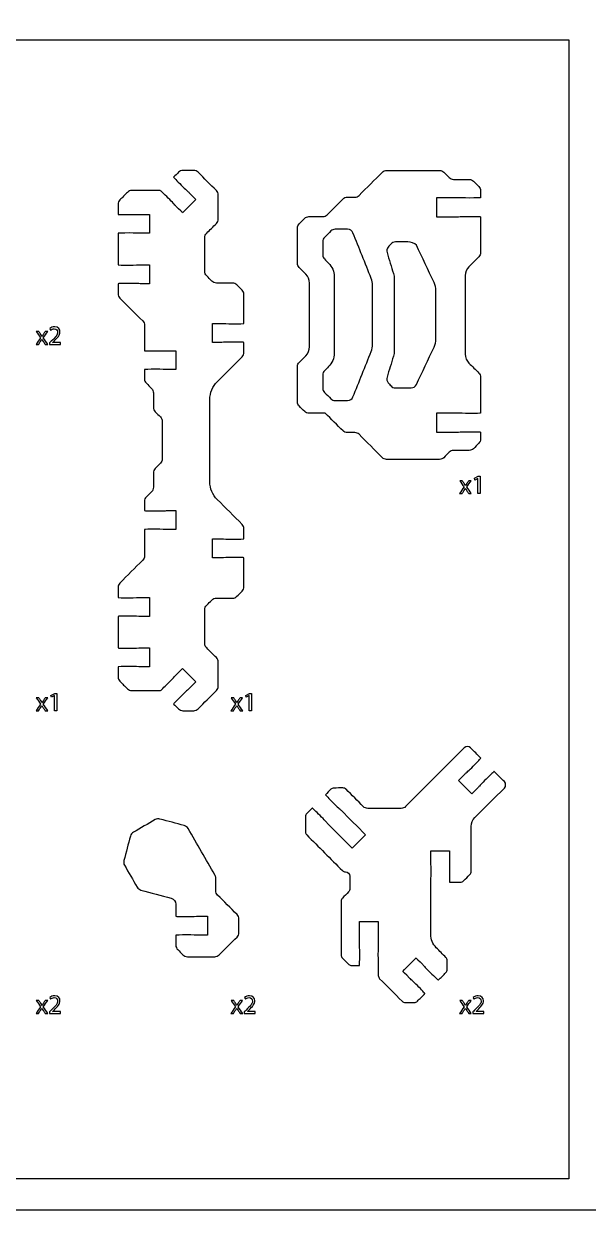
# Model space of a CAD drawing. Extents: x 0 to 370, y 150 to 450.
# Drawn here: x 176.9 to 266.6, y 150 to 338.4 of the extents above; entities that cross this region are included whole.
import ezdxf

# ---------------------------------------------------------------- set-up
doc = ezdxf.new("R2010")
doc.units = 0
doc.header["$MEASUREMENT"] = 0
doc.layers.add('DEFAULT', color=18, linetype='CONTINUOUS')

msp = doc.modelspace()

# ---------------------------------------------------------------- linework, layer by layer
at = {"layer": 'DEFAULT', "color": 116}
for points in [[(370, 150), (0, 150), (0, 450), (370, 450)], [(263.49, 155), (141.26, 155), (141.26, 335.79), (263.49, 335.79)]]:
    msp.add_lwpolyline(points, close=True, dxfattribs=at)
at = {"layer": 'DEFAULT', "color": 18}
for points in [[(249.04, 266.18), (249.03, 266.18), (248.55, 265.92), (248.48, 266.2), (249.08, 266.52), (249.4, 266.52), (249.4, 263.77), (249.04, 263.77)], [(181.79, 231.71), (181.78, 231.71), (181.3, 231.45), (181.23, 231.73), (181.83, 232.05), (182.15, 232.05), (182.15, 229.3), (181.79, 229.3)], [(212.73, 231.71), (212.72, 231.71), (212.24, 231.45), (212.17, 231.73), (212.77, 232.05), (213.09, 232.05), (213.09, 229.3), (212.73, 229.3)]]:
    msp.add_lwpolyline(points, close=True, dxfattribs=at)
at = {"layer": 'DEFAULT', "color": 1}
for points, knots in [([(206.89, 290.78), (206.89, 289.78), (206.89, 288.78), (206.89, 287.78), (207.39, 287.78), (207.89, 287.78), (208.39, 287.78), (208.6, 287.78), (209.17, 287.83), (210.14, 287.83), (211.1, 287.83), (211.89, 287.81), (211.89, 287.78), (211.89, 287.25), (211.89, 286.72), (211.89, 286.19), (211.89, 285.93), (211.78, 285.67), (211.59, 285.49), (210.28, 284.17), (208.96, 282.85), (207.64, 281.53), (206.89, 280.78), (206.47, 279.77), (206.47, 278.7), (206.47, 274.35), (206.47, 270), (206.47, 265.65), (206.47, 264.59), (206.89, 263.57), (207.64, 262.83), (208.96, 261.51), (210.28, 260.19), (211.59, 258.88), (211.78, 258.69), (211.89, 258.43), (211.89, 258.17), (211.89, 257.64), (211.89, 257.11), (211.89, 256.58), (211.89, 256.56), (211.1, 256.53), (210.14, 256.53), (209.17, 256.53), (208.6, 256.58), (208.39, 256.58), (207.89, 256.58), (207.39, 256.58), (206.89, 256.58), (206.89, 255.58), (206.89, 254.58), (206.89, 253.58), (207.39, 253.58), (207.89, 253.58), (208.39, 253.58), (208.6, 253.58), (209.17, 253.63), (210.14, 253.63), (211.1, 253.63), (211.89, 253.61), (211.89, 253.58), (211.89, 252.05), (211.89, 250.52), (211.89, 248.99), (211.89, 248.73), (211.78, 248.47), (211.59, 248.29), (211.32, 248.01), (211.04, 247.73), (210.76, 247.46), (210.58, 247.27), (210.32, 247.17), (210.06, 247.17), (209.21, 247.17), (208.35, 247.17), (207.5, 247.17), (207.24, 247.17), (206.98, 247.06), (206.8, 246.87), (206.52, 246.6), (206.24, 246.32), (205.97, 246.04), (205.78, 245.86), (205.67, 245.6), (205.67, 245.33), (205.67, 243.55), (205.67, 241.76), (205.67, 239.97), (205.67, 239.7), (205.78, 239.45), (205.97, 239.26), (206.48, 238.75), (206.99, 238.24), (207.5, 237.73), (207.69, 237.53), (207.8, 237.28), (207.8, 237.02), (207.8, 235.75), (207.8, 234.48), (207.8, 233.21), (207.8, 232.94), (207.69, 232.69), (207.5, 232.5), (206.54, 231.53), (205.57, 230.57), (204.6, 229.6), (204.42, 229.41), (204.16, 229.3), (203.9, 229.3), (203.33, 229.3), (202.77, 229.3), (202.2, 229.3), (201.94, 229.3), (201.68, 229.41), (201.49, 229.6), (201.24, 229.85), (200.98, 230.11), (200.72, 230.36), (200.72, 230.4), (201.25, 230.96), (201.93, 231.63), (202.61, 232.32), (203.05, 232.69), (203.2, 232.84), (203.55, 233.19), (203.91, 233.54), (204.26, 233.9), (203.55, 234.61), (202.85, 235.31), (202.14, 236.02), (202.14, 236.02), (201.69, 235.58), (201.08, 234.96), (200.93, 234.81), (200.56, 234.37), (199.87, 233.69), (199.2, 233.02), (198.64, 232.49), (198.6, 232.49), (197.1, 232.49), (195.59, 232.49), (194.09, 232.49), (193.82, 232.49), (193.57, 232.59), (193.38, 232.78), (192.98, 233.18), (192.58, 233.58), (192.18, 233.98), (192, 234.17), (191.89, 234.42), (191.89, 234.68), (191.89, 235.21), (191.89, 235.74), (191.89, 236.27), (191.89, 236.3), (192.67, 236.32), (193.64, 236.32), (194.61, 236.32), (195.18, 236.27), (195.39, 236.27), (195.89, 236.27), (196.39, 236.27), (196.89, 236.27), (196.89, 237.27), (196.89, 238.27), (196.89, 239.27), (196.39, 239.27), (195.89, 239.27), (195.39, 239.27), (195.18, 239.27), (194.61, 239.22), (193.64, 239.22), (192.67, 239.22), (191.89, 239.25), (191.89, 239.27), (191.89, 240.94), (191.89, 242.61), (191.89, 244.27), (191.89, 244.3), (192.67, 244.33), (193.64, 244.33), (194.61, 244.33), (195.18, 244.27), (195.39, 244.27), (195.89, 244.27), (196.39, 244.27), (196.89, 244.27), (196.89, 245.27), (196.89, 246.28), (196.89, 247.28), (196.39, 247.28), (195.89, 247.28), (195.39, 247.28), (195.18, 247.28), (194.61, 247.23), (193.64, 247.23), (192.67, 247.23), (191.89, 247.25), (191.89, 247.28), (191.89, 247.81), (191.89, 248.33), (191.89, 248.86), (191.89, 249.13), (192, 249.38), (192.18, 249.57), (193.39, 250.78), (194.59, 251.98), (195.8, 253.19), (195.99, 253.37), (196.09, 253.63), (196.09, 253.89), (196.09, 255.28), (196.09, 256.67), (196.09, 258.06), (196.09, 258.09), (196.88, 258.11), (197.84, 258.11), (198.81, 258.11), (199.5, 258.06), (199.59, 258.06), (200.09, 258.06), (200.59, 258.06), (201.09, 258.06), (201.09, 259.06), (201.09, 260.06), (201.09, 261.06), (200.59, 261.06), (200.09, 261.06), (199.59, 261.06), (199.5, 261.06), (198.81, 261.01), (197.84, 261.01), (196.88, 261.01), (196.09, 261.03), (196.09, 261.06), (196.09, 261.55), (196.09, 262.04), (196.09, 262.53), (196.09, 262.79), (196.2, 263.05), (196.39, 263.24), (196.66, 263.51), (196.94, 263.79), (197.21, 264.06), (197.4, 264.25), (197.51, 264.51), (197.51, 264.77), (197.51, 265.53), (197.51, 266.29), (197.51, 267.04), (197.51, 267.31), (197.61, 267.56), (197.8, 267.75), (198.08, 268.02), (198.35, 268.3), (198.63, 268.58), (198.81, 268.77), (198.92, 269.02), (198.92, 269.28), (198.92, 271.27), (198.92, 273.25), (198.92, 275.23), (198.92, 275.49), (198.81, 275.75), (198.63, 275.93), (198.35, 276.21), (198.08, 276.49), (197.8, 276.77), (197.61, 276.95), (197.51, 277.21), (197.51, 277.47), (197.51, 278.23), (197.51, 278.99), (197.51, 279.74), (197.51, 280.01), (197.4, 280.26), (197.21, 280.45), (196.94, 280.73), (196.66, 281), (196.39, 281.28), (196.2, 281.47), (196.09, 281.72), (196.09, 281.98), (196.09, 282.48), (196.09, 282.97), (196.09, 283.46), (196.09, 283.48), (196.88, 283.51), (197.84, 283.51), (198.81, 283.51), (199.5, 283.46), (199.59, 283.46), (200.09, 283.46), (200.59, 283.46), (201.09, 283.46), (201.09, 284.46), (201.09, 285.45), (201.09, 286.45), (200.59, 286.45), (200.09, 286.45), (199.59, 286.45), (199.5, 286.45), (198.81, 286.41), (197.84, 286.41), (196.88, 286.41), (196.09, 286.43), (196.09, 286.45), (196.09, 287.79), (196.09, 289.13), (196.09, 290.47), (196.09, 290.74), (195.99, 290.99), (195.8, 291.18), (194.59, 292.39), (193.39, 293.59), (192.18, 294.79), (192, 294.98), (191.89, 295.24), (191.89, 295.5), (191.89, 296.03), (191.89, 296.56), (191.89, 297.09), (191.89, 297.12), (192.67, 297.14), (193.64, 297.14), (194.61, 297.14), (195.18, 297.09), (195.39, 297.09), (195.89, 297.09), (196.39, 297.09), (196.89, 297.09), (196.89, 298.09), (196.89, 299.09), (196.89, 300.09), (196.39, 300.09), (195.89, 300.09), (195.39, 300.09), (195.18, 300.09), (194.61, 300.04), (193.64, 300.04), (192.67, 300.04), (191.89, 300.06), (191.89, 300.09), (191.89, 301.76), (191.89, 303.43), (191.89, 305.1), (191.89, 305.12), (192.67, 305.14), (193.64, 305.14), (194.61, 305.14), (195.18, 305.1), (195.39, 305.1), (195.89, 305.1), (196.39, 305.1), (196.89, 305.1), (196.89, 306.1), (196.89, 307.1), (196.89, 308.1), (196.39, 308.1), (195.89, 308.1), (195.39, 308.1), (195.18, 308.1), (194.61, 308.05), (193.64, 308.05), (192.67, 308.05), (191.89, 308.07), (191.89, 308.1), (191.89, 308.63), (191.89, 309.15), (191.89, 309.68), (191.89, 309.95), (192, 310.2), (192.18, 310.39), (192.58, 310.79), (192.98, 311.19), (193.38, 311.59), (193.57, 311.78), (193.82, 311.88), (194.09, 311.88), (195.59, 311.88), (197.1, 311.88), (198.6, 311.88), (198.64, 311.88), (199.2, 311.35), (199.87, 310.68), (200.56, 310), (200.93, 309.56), (201.08, 309.41), (201.69, 308.79), (202.14, 308.35), (202.14, 308.35), (202.85, 309.06), (203.55, 309.76), (204.26, 310.47), (203.91, 310.82), (203.55, 311.18), (203.2, 311.53), (203.05, 311.68), (202.61, 312.05), (201.93, 312.73), (201.25, 313.4), (200.72, 313.97), (200.72, 314.01), (200.98, 314.26), (201.24, 314.52), (201.5, 314.77), (201.68, 314.96), (201.94, 315.06), (202.2, 315.06), (202.77, 315.06), (203.33, 315.06), (203.9, 315.06), (204.16, 315.06), (204.42, 314.96), (204.6, 314.77), (205.57, 313.8), (206.54, 312.84), (207.5, 311.87), (207.69, 311.68), (207.8, 311.42), (207.8, 311.16), (207.8, 309.89), (207.8, 308.62), (207.8, 307.35), (207.8, 307.08), (207.69, 306.83), (207.5, 306.64), (206.99, 306.13), (206.48, 305.62), (205.97, 305.11), (205.78, 304.92), (205.67, 304.66), (205.67, 304.4), (205.67, 302.61), (205.67, 300.82), (205.67, 299.03), (205.67, 298.76), (205.78, 298.51), (205.97, 298.32), (206.24, 298.05), (206.52, 297.77), (206.8, 297.49), (206.98, 297.31), (207.24, 297.2), (207.5, 297.2), (208.35, 297.2), (209.21, 297.2), (210.06, 297.2), (210.32, 297.2), (210.58, 297.09), (210.76, 296.91), (211.04, 296.63), (211.32, 296.35), (211.59, 296.08), (211.78, 295.89), (211.89, 295.64), (211.89, 295.37), (211.89, 293.84), (211.89, 292.31), (211.89, 290.78), (211.89, 290.75), (211.1, 290.73), (210.14, 290.73), (209.17, 290.73), (208.6, 290.78), (208.39, 290.78), (207.89, 290.78), (207.39, 290.78), (206.89, 290.78)], [4.25, 4.25, 4.25, 4.25, 12.76, 12.76, 12.76, 17.01, 17.01, 17.01, 18.01, 18.01, 18.01, 19.01, 19.01, 19.01, 23.51, 23.51, 23.51, 24.51, 24.51, 24.51, 40.356265, 40.356265, 40.356265, 41.356265, 41.356265, 41.356265, 78.346265, 78.346265, 78.346265, 79.346265, 79.346265, 79.346265, 95.178387, 95.178387, 95.178387, 96.178387, 96.178387, 96.178387, 100.668387, 100.668387, 100.668387, 101.668387, 101.668387, 101.668387, 102.668387, 102.668387, 102.668387, 106.918387, 106.918387, 106.918387, 115.438387, 115.438387, 115.438387, 119.688387, 119.688387, 119.688387, 120.688387, 120.688387, 120.688387, 121.688387, 121.688387, 121.688387, 134.688387, 134.688387, 134.688387, 135.688387, 135.688387, 135.688387, 139.011789, 139.011789, 139.011789, 140.011789, 140.011789, 140.011789, 147.261789, 147.261789, 147.261789, 148.261789, 148.261789, 148.261789, 151.585191, 151.585191, 151.585191, 152.585191, 152.585191, 152.585191, 167.795191, 167.795191, 167.795191, 168.795191, 168.795191, 168.795191, 174.954095, 174.954095, 174.954095, 175.954095, 175.954095, 175.954095, 186.754095, 186.754095, 186.754095, 187.754095, 187.754095, 187.754095, 199.386004, 199.386004, 199.386004, 200.386004, 200.386004, 200.386004, 205.186004, 205.186004, 205.186004, 206.186004, 206.186004, 206.186004, 209.261926, 209.261926, 209.261926, 210.261926, 210.261926, 210.261926, 211.261926, 211.261926, 211.261926, 215.504567, 215.504567, 215.504567, 224.004002, 224.004002, 224.004002, 225.004002, 225.004002, 225.004002, 226.004002, 226.004002, 226.004002, 227.004002, 227.004002, 227.004002, 239.804002, 239.804002, 239.804002, 240.804002, 240.804002, 240.804002, 245.605262, 245.605262, 245.605262, 246.605262, 246.605262, 246.605262, 251.105262, 251.105262, 251.105262, 252.105262, 252.105262, 252.105262, 253.105262, 253.105262, 253.105262, 257.355262, 257.355262, 257.355262, 265.865262, 265.865262, 265.865262, 270.115262, 270.115262, 270.115262, 271.115262, 271.115262, 271.115262, 272.115262, 272.115262, 272.115262, 286.285262, 286.285262, 286.285262, 287.285262, 287.285262, 287.285262, 288.285262, 288.285262, 288.285262, 292.535262, 292.535262, 292.535262, 301.055262, 301.055262, 301.055262, 305.305262, 305.305262, 305.305262, 306.305262, 306.305262, 306.305262, 307.305262, 307.305262, 307.305262, 311.795262, 311.795262, 311.795262, 312.795262, 312.795262, 312.795262, 327.290951, 327.290951, 327.290951, 328.290951, 328.290951, 328.290951, 340.110951, 340.110951, 340.110951, 341.110951, 341.110951, 341.110951, 342.110951, 342.110951, 342.110951, 346.360951, 346.360951, 346.360951, 354.860951, 354.860951, 354.860951, 359.110951, 359.110951, 359.110951, 360.110951, 360.110951, 360.110951, 361.110951, 361.110951, 361.110951, 365.270951, 365.270951, 365.270951, 366.270951, 366.270951, 366.270951, 369.58729, 369.58729, 369.58729, 370.58729, 370.58729, 370.58729, 377.01729, 377.01729, 377.01729, 378.01729, 378.01729, 378.01729, 381.340722, 381.340722, 381.340722, 382.340722, 382.340722, 382.340722, 399.190722, 399.190722, 399.190722, 400.190722, 400.190722, 400.190722, 403.514154, 403.514154, 403.514154, 404.514154, 404.514154, 404.514154, 410.944154, 410.944154, 410.944154, 411.944154, 411.944154, 411.944154, 415.260492, 415.260492, 415.260492, 416.260492, 416.260492, 416.260492, 420.430492, 420.430492, 420.430492, 421.430492, 421.430492, 421.430492, 422.430492, 422.430492, 422.430492, 426.680492, 426.680492, 426.680492, 435.180492, 435.180492, 435.180492, 439.430492, 439.430492, 439.430492, 440.430492, 440.430492, 440.430492, 441.430492, 441.430492, 441.430492, 452.820492, 452.820492, 452.820492, 453.820492, 453.820492, 453.820492, 468.309112, 468.309112, 468.309112, 469.309112, 469.309112, 469.309112, 473.799112, 473.799112, 473.799112, 474.799112, 474.799112, 474.799112, 475.799112, 475.799112, 475.799112, 480.049112, 480.049112, 480.049112, 488.569112, 488.569112, 488.569112, 492.819112, 492.819112, 492.819112, 493.819112, 493.819112, 493.819112, 494.819112, 494.819112, 494.819112, 508.999112, 508.999112, 508.999112, 509.999112, 509.999112, 509.999112, 510.999112, 510.999112, 510.999112, 515.249112, 515.249112, 515.249112, 523.759112, 523.759112, 523.759112, 528.009112, 528.009112, 528.009112, 529.009112, 529.009112, 529.009112, 530.009112, 530.009112, 530.009112, 534.499112, 534.499112, 534.499112, 535.499112, 535.499112, 535.499112, 540.300372, 540.300372, 540.300372, 541.300372, 541.300372, 541.300372, 554.100372, 554.100372, 554.100372, 555.100372, 555.100372, 555.100372, 556.100372, 556.100372, 556.100372, 557.100372, 557.100372, 557.100372, 565.599807, 565.599807, 565.599807, 569.842448, 569.842448, 569.842448, 570.842448, 570.842448, 570.842448, 571.842448, 571.842448, 571.842448, 574.925466, 574.925466, 574.925466, 575.925466, 575.925466, 575.925466, 580.725466, 580.725466, 580.725466, 581.725466, 581.725466, 581.725466, 593.350301, 593.350301, 593.350301, 594.350301, 594.350301, 594.350301, 605.150301, 605.150301, 605.150301, 606.150301, 606.150301, 606.150301, 612.309205, 612.309205, 612.309205, 613.309205, 613.309205, 613.309205, 628.519205, 628.519205, 628.519205, 629.519205, 629.519205, 629.519205, 632.842607, 632.842607, 632.842607, 633.842607, 633.842607, 633.842607, 641.092607, 641.092607, 641.092607, 642.092607, 642.092607, 642.092607, 645.416009, 645.416009, 645.416009, 646.416009, 646.416009, 646.416009, 659.426009, 659.426009, 659.426009, 660.426009, 660.426009, 660.426009, 661.426009, 661.426009, 661.426009, 665.676009, 665.676009, 665.676009, 665.676009]), ([(245.97, 310.74), (246.18, 310.74), (246.75, 310.69), (247.72, 310.69), (248.68, 310.69), (249.47, 310.71), (249.47, 310.74), (249.47, 311.11), (249.47, 311.48), (249.47, 311.85), (249.47, 312.1), (249.37, 312.33), (249.19, 312.51), (248.9, 312.8), (248.61, 313.09), (248.32, 313.38), (248.15, 313.55), (247.91, 313.65), (247.67, 313.65), (246.83, 313.65), (246, 313.65), (245.17, 313.65), (244.9, 313.65), (244.65, 313.76), (244.46, 313.94), (244.18, 314.23), (243.89, 314.51), (243.61, 314.79), (243.44, 314.97), (243.2, 315.06), (242.96, 315.06), (240.14, 315.06), (237.33, 315.06), (234.52, 315.06), (234.27, 315.06), (234.04, 314.97), (233.86, 314.79), (232.63, 313.56), (231.4, 312.33), (230.16, 311.09), (229.99, 310.92), (229.75, 310.82), (229.51, 310.82), (229.1, 310.82), (228.68, 310.82), (228.27, 310.82), (228.03, 310.82), (227.79, 310.72), (227.62, 310.55), (226.77, 309.7), (225.92, 308.86), (225.08, 308.01), (224.9, 307.83), (224.67, 307.74), (224.42, 307.74), (223.68, 307.74), (222.93, 307.74), (222.19, 307.74), (221.94, 307.74), (221.71, 307.64), (221.53, 307.47), (221.24, 307.18), (220.95, 306.88), (220.66, 306.59), (220.49, 306.42), (220.39, 306.19), (220.39, 305.94), (220.39, 304.07), (220.39, 302.19), (220.39, 300.32), (220.39, 300.07), (220.49, 299.84), (220.66, 299.67), (221.01, 299.31), (221.36, 298.96), (221.72, 298.61), (222.09, 298.23), (222.3, 297.73), (222.3, 297.2), (222.3, 293.82), (222.3, 290.45), (222.3, 287.07), (222.3, 286.54), (222.09, 286.03), (221.72, 285.66), (221.36, 285.31), (221.01, 284.96), (220.66, 284.6), (220.49, 284.43), (220.39, 284.2), (220.39, 283.95), (220.39, 282.08), (220.39, 280.2), (220.39, 278.33), (220.39, 278.08), (220.49, 277.85), (220.66, 277.68), (220.95, 277.39), (221.24, 277.1), (221.53, 276.8), (221.71, 276.63), (221.94, 276.54), (222.19, 276.54), (223.06, 276.54), (223.93, 276.54), (224.8, 276.53), (225.74, 275.59), (226.68, 274.66), (227.62, 273.72), (227.79, 273.55), (228.03, 273.45), (228.27, 273.45), (228.68, 273.45), (229.1, 273.45), (229.51, 273.45), (229.75, 273.45), (229.99, 273.35), (230.16, 273.18), (231.4, 271.94), (232.63, 270.71), (233.86, 269.47), (234.04, 269.3), (234.27, 269.2), (234.52, 269.2), (237.33, 269.2), (240.14, 269.2), (242.96, 269.2), (243.2, 269.2), (243.44, 269.3), (243.61, 269.47), (243.89, 269.76), (244.18, 270.04), (244.46, 270.33), (244.65, 270.51), (244.9, 270.62), (245.17, 270.62), (246, 270.62), (246.83, 270.62), (247.67, 270.62), (247.91, 270.62), (248.15, 270.72), (248.32, 270.89), (248.61, 271.18), (248.9, 271.48), (249.19, 271.77), (249.37, 271.94), (249.47, 272.17), (249.47, 272.42), (249.47, 272.79), (249.47, 273.16), (249.47, 273.54), (249.47, 273.56), (248.68, 273.59), (247.72, 273.59), (246.75, 273.59), (246.18, 273.54), (245.97, 273.54), (244.8, 273.54), (243.63, 273.54), (242.47, 273.54), (242.47, 274.54), (242.47, 275.54), (242.47, 276.54), (243.63, 276.54), (244.8, 276.54), (245.97, 276.54), (246.18, 276.54), (246.75, 276.49), (247.72, 276.49), (248.68, 276.49), (249.47, 276.51), (249.47, 276.54), (249.47, 278.44), (249.47, 280.35), (249.47, 282.25), (249.47, 282.5), (249.37, 282.73), (249.2, 282.9), (248.67, 283.43), (248.14, 283.96), (247.62, 284.48), (247.24, 284.86), (247.03, 285.37), (247.03, 285.9), (247.03, 290.06), (247.03, 294.22), (247.03, 298.37), (247.03, 298.9), (247.24, 299.41), (247.62, 299.79), (248.14, 300.32), (248.67, 300.84), (249.2, 301.37), (249.37, 301.54), (249.47, 301.78), (249.47, 302.02), (249.47, 303.93), (249.47, 305.83), (249.47, 307.73), (249.47, 307.76), (248.68, 307.78), (247.72, 307.78), (246.75, 307.78), (246.18, 307.73), (245.97, 307.73), (244.8, 307.73), (243.63, 307.73), (242.47, 307.73), (242.47, 308.73), (242.47, 309.74), (242.47, 310.74), (243.63, 310.74), (244.8, 310.74), (245.97, 310.74)], [28.348, 28.348, 28.348, 28.348, 29.348, 29.348, 29.348, 30.348, 30.348, 30.348, 33.514, 33.514, 33.514, 34.514, 34.514, 34.514, 38.017007, 38.017007, 38.017007, 39.017007, 39.017007, 39.017007, 46.104007, 46.104007, 46.104007, 47.104007, 47.104007, 47.104007, 50.517212, 50.517212, 50.517212, 51.517212, 51.517212, 51.517212, 75.443212, 75.443212, 75.443212, 76.443212, 76.443212, 76.443212, 91.288918, 91.288918, 91.288918, 92.288918, 92.288918, 92.288918, 95.791918, 95.791918, 95.791918, 96.791918, 96.791918, 96.791918, 106.984156, 106.984156, 106.984156, 107.984156, 107.984156, 107.984156, 114.327156, 114.327156, 114.327156, 115.327156, 115.327156, 115.327156, 118.830163, 118.830163, 118.830163, 119.830163, 119.830163, 119.830163, 135.767163, 135.767163, 135.767163, 136.767163, 136.767163, 136.767163, 140.999904, 140.999904, 140.999904, 141.999904, 141.999904, 141.999904, 170.691904, 170.691904, 170.691904, 171.691904, 171.691904, 171.691904, 175.924645, 175.924645, 175.924645, 176.924645, 176.924645, 176.924645, 192.860645, 192.860645, 192.860645, 193.860645, 193.860645, 193.860645, 197.356583, 197.356583, 197.356583, 198.356583, 198.356583, 198.356583, 205.784583, 205.784583, 205.784583, 217.069302, 217.069302, 217.069302, 218.069302, 218.069302, 218.069302, 221.573302, 221.573302, 221.573302, 222.573302, 222.573302, 222.573302, 237.418302, 237.418302, 237.418302, 238.418302, 238.418302, 238.418302, 262.344302, 262.344302, 262.344302, 263.344302, 263.344302, 263.344302, 266.759628, 266.759628, 266.759628, 267.759628, 267.759628, 267.759628, 274.848634, 274.848634, 274.848634, 275.848634, 275.848634, 275.848634, 279.348812, 279.348812, 279.348812, 280.348812, 280.348812, 280.348812, 283.515812, 283.515812, 283.515812, 284.515812, 284.515812, 284.515812, 285.515812, 285.515812, 285.515812, 295.435812, 295.435812, 295.435812, 303.945812, 303.945812, 303.945812, 313.865812, 313.865812, 313.865812, 314.865812, 314.865812, 314.865812, 315.865812, 315.865812, 315.865812, 332.057812, 332.057812, 332.057812, 333.057812, 333.057812, 333.057812, 339.394198, 339.394198, 339.394198, 340.394198, 340.394198, 340.394198, 375.761198, 375.761198, 375.761198, 376.761198, 376.761198, 376.761198, 383.09829, 383.09829, 383.09829, 384.09829, 384.09829, 384.09829, 400.29129, 400.29129, 400.29129, 401.29129, 401.29129, 401.29129, 402.29129, 402.29129, 402.29129, 412.21029, 412.21029, 412.21029, 420.72029, 420.72029, 420.72029, 430.63929, 430.63929, 430.63929, 430.63929]), ([(232.1, 286.34), (231.13, 283.93), (230.17, 281.52), (229.2, 279.12), (229.06, 278.76), (228.72, 278.54), (228.35, 278.54), (227.68, 278.54), (227.02, 278.54), (226.35, 278.54), (226.11, 278.54), (225.87, 278.63), (225.7, 278.81), (225.36, 279.15), (225.02, 279.49), (224.67, 279.83), (224.5, 280), (224.4, 280.24), (224.4, 280.48), (224.4, 281.19), (224.4, 281.9), (224.4, 282.61), (224.4, 282.86), (224.5, 283.09), (224.67, 283.27), (224.89, 283.49), (225.11, 283.7), (225.33, 283.92), (225.89, 284.49), (226.21, 285.25), (226.21, 286.05), (226.21, 290.11), (226.21, 294.17), (226.21, 298.23), (226.21, 299.02), (225.89, 299.79), (225.33, 300.35), (225.11, 300.57), (224.89, 300.79), (224.67, 301.01), (224.5, 301.18), (224.4, 301.41), (224.4, 301.66), (224.4, 302.37), (224.4, 303.08), (224.4, 303.78), (224.4, 304.03), (224.5, 304.26), (224.67, 304.44), (225.02, 304.78), (225.36, 305.12), (225.7, 305.46), (225.87, 305.64), (226.11, 305.73), (226.35, 305.73), (227.02, 305.73), (227.68, 305.73), (228.35, 305.73), (228.72, 305.73), (229.06, 305.5), (229.2, 305.15), (230.17, 302.75), (231.13, 300.34), (232.1, 297.93), (232.24, 297.57), (232.32, 297.2), (232.32, 296.81), (232.32, 293.7), (232.32, 290.58), (232.32, 287.46), (232.32, 287.08), (232.24, 286.7), (232.1, 286.34)], [0, 0, 0, 0, 22.073052, 22.073052, 22.073052, 23.073052, 23.073052, 23.073052, 28.723052, 28.723052, 28.723052, 29.723052, 29.723052, 29.723052, 33.841952, 33.841952, 33.841952, 34.841952, 34.841952, 34.841952, 40.875952, 40.875952, 40.875952, 41.875952, 41.875952, 41.875952, 44.51134, 44.51134, 44.51134, 45.51134, 45.51134, 45.51134, 80.03534, 80.03534, 80.03534, 81.03534, 81.03534, 81.03534, 83.670022, 83.670022, 83.670022, 84.670022, 84.670022, 84.670022, 90.694022, 90.694022, 90.694022, 91.694022, 91.694022, 91.694022, 95.812922, 95.812922, 95.812922, 96.812922, 96.812922, 96.812922, 102.462922, 102.462922, 102.462922, 103.462922, 103.462922, 103.462922, 125.526692, 125.526692, 125.526692, 126.526692, 126.526692, 126.526692, 153.043692, 153.043692, 153.043692, 154.043692, 154.043692, 154.043692, 154.043692]), ([(242.07, 287.01), (241.14, 285.03), (240.2, 283.05), (239.26, 281.07), (239.11, 280.75), (238.79, 280.55), (238.43, 280.55), (237.6, 280.55), (236.76, 280.55), (235.93, 280.55), (235.66, 280.55), (235.41, 280.66), (235.24, 280.86), (235.09, 281.03), (234.94, 281.2), (234.79, 281.37), (234.57, 281.61), (234.5, 281.95), (234.6, 282.25), (234.94, 283.36), (235.28, 284.47), (235.62, 285.58), (235.71, 285.86), (235.75, 286.16), (235.75, 286.46), (235.75, 290.24), (235.75, 294.03), (235.75, 297.81), (235.75, 298.11), (235.71, 298.41), (235.62, 298.7), (235.28, 299.8), (234.94, 300.91), (234.6, 302.02), (234.5, 302.33), (234.57, 302.66), (234.79, 302.9), (234.94, 303.07), (235.09, 303.24), (235.24, 303.41), (235.41, 303.61), (235.66, 303.73), (235.93, 303.73), (236.6, 303.73), (237.26, 303.73), (237.93, 303.73), (238.29, 303.73), (239.11, 303.52), (239.26, 303.2), (240.2, 301.22), (241.14, 299.24), (242.07, 297.26), (242.26, 296.86), (242.36, 296.43), (242.36, 295.98), (242.36, 293.42), (242.36, 290.85), (242.36, 288.29), (242.36, 287.85), (242.26, 287.41), (242.07, 287.01)], [0, 0, 0, 0, 18.607205, 18.607205, 18.607205, 19.607205, 19.607205, 19.607205, 26.695205, 26.695205, 26.695205, 27.695205, 27.695205, 27.695205, 29.631595, 29.631595, 29.631595, 30.631595, 30.631595, 30.631595, 40.489427, 40.489427, 40.489427, 41.489427, 41.489427, 41.489427, 73.668427, 73.668427, 73.668427, 74.668427, 74.668427, 74.668427, 84.526259, 84.526259, 84.526259, 85.526259, 85.526259, 85.526259, 87.462649, 87.462649, 87.462649, 88.462649, 88.462649, 88.462649, 94.132649, 94.132649, 94.132649, 95.132649, 95.132649, 95.132649, 113.739854, 113.739854, 113.739854, 114.739854, 114.739854, 114.739854, 136.538854, 136.538854, 136.538854, 137.538854, 137.538854, 137.538854, 137.538854]), ([(247.87, 223.4), (248.41, 222.86), (248.95, 222.32), (249.49, 221.78), (249.52, 221.76), (248.98, 221.19), (248.29, 220.5), (247.61, 219.82), (247.17, 219.45), (247.02, 219.3), (246.4, 218.68), (245.96, 218.24), (245.96, 218.24), (246.67, 217.54), (247.37, 216.83), (248.08, 216.12), (248.08, 216.12), (248.52, 216.56), (249.14, 217.18), (249.29, 217.33), (249.66, 217.77), (250.34, 218.45), (251.03, 219.14), (251.6, 219.68), (251.62, 219.65), (252.16, 219.11), (252.7, 218.57), (253.24, 218.04), (253.51, 217.76), (253.51, 217.31), (253.24, 217.03), (251.67, 215.47), (250.11, 213.91), (248.55, 212.34), (248.17, 211.97), (247.96, 211.46), (247.96, 210.93), (247.96, 208.55), (247.96, 206.17), (247.96, 203.79), (247.96, 203.6), (247.89, 203.42), (247.75, 203.29), (247.42, 202.96), (247.09, 202.62), (246.76, 202.29), (246.62, 202.16), (246.44, 202.08), (246.26, 202.08), (245.69, 202.08), (245.12, 202.08), (244.55, 202.08), (244.52, 202.08), (244.5, 202.87), (244.5, 203.83), (244.5, 204.8), (244.55, 205.37), (244.55, 205.58), (244.55, 206.08), (244.55, 206.58), (244.55, 207.08), (243.55, 207.08), (242.55, 207.08), (241.55, 207.08), (241.55, 206.58), (241.55, 206.08), (241.55, 205.58), (241.55, 205.37), (241.6, 204.8), (241.6, 203.83), (241.6, 202.87), (241.55, 202.19), (241.55, 202.08), (241.55, 199.32), (241.55, 196.56), (241.55, 193.8), (241.55, 193), (241.86, 192.24), (242.42, 191.68), (242.94, 191.16), (243.45, 190.65), (243.96, 190.14), (244.09, 190.01), (244.17, 189.83), (244.17, 189.64), (244.17, 189.17), (244.17, 188.7), (244.17, 188.23), (244.17, 188.04), (244.09, 187.86), (243.96, 187.72), (243.56, 187.32), (243.15, 186.92), (242.75, 186.52), (242.71, 186.56), (242.16, 187.04), (241.48, 187.72), (240.79, 188.41), (240.42, 188.84), (240.28, 188.99), (239.65, 189.61), (239.21, 190.05), (239.21, 190.05), (238.51, 189.35), (237.8, 188.64), (237.09, 187.93), (237.09, 187.93), (237.53, 187.49), (238.15, 186.87), (238.3, 186.72), (238.74, 186.35), (239.43, 185.67), (240.11, 184.98), (240.58, 184.45), (240.63, 184.4), (240.22, 183.99), (239.82, 183.59), (239.42, 183.19), (239.29, 183.05), (239.11, 182.98), (238.92, 182.98), (238.45, 182.98), (237.98, 182.98), (237.5, 182.98), (237.32, 182.98), (237.14, 183.05), (237, 183.19), (235.81, 184.38), (234.62, 185.57), (233.43, 186.76), (233.3, 186.89), (233.22, 187.07), (233.22, 187.26), (233.22, 187.79), (233.22, 188.31), (233.22, 188.84), (233.22, 188.89), (233.17, 189.62), (233.17, 190.59), (233.17, 191.55), (233.22, 192.12), (233.22, 192.34), (233.22, 193.5), (233.22, 194.67), (233.22, 195.83), (232.22, 195.83), (231.22, 195.83), (230.22, 195.83), (230.22, 194.67), (230.22, 193.5), (230.22, 192.34), (230.22, 192.12), (230.27, 191.55), (230.27, 190.59), (230.27, 189.62), (230.25, 188.84), (230.22, 188.84), (229.82, 188.84), (229.42, 188.84), (229.02, 188.84), (228.83, 188.84), (228.65, 188.91), (228.52, 189.04), (228.18, 189.38), (227.85, 189.71), (227.52, 190.04), (227.38, 190.17), (227.31, 190.36), (227.31, 190.55), (227.31, 193.38), (227.31, 196.21), (227.31, 199.04), (227.31, 199.23), (227.38, 199.41), (227.52, 199.54), (227.85, 199.88), (228.18, 200.21), (228.51, 200.54), (228.65, 200.67), (228.72, 200.85), (228.72, 201.04), (228.72, 201.71), (228.72, 202.38), (228.72, 203.05), (228.72, 203.44), (228.4, 203.71), (228.01, 203.72), (227.82, 203.72), (227.64, 203.79), (227.51, 203.92), (225.63, 205.81), (223.74, 207.69), (221.86, 209.58), (221.72, 209.71), (221.65, 209.89), (221.65, 210.08), (221.65, 210.89), (221.65, 211.69), (221.65, 212.49), (221.65, 212.68), (221.72, 212.86), (221.85, 212.99), (222.14, 213.28), (222.42, 213.57), (222.71, 213.85), (222.75, 213.85), (223.31, 213.32), (223.98, 212.65), (224.67, 211.96), (225.03, 211.53), (225.18, 211.37), (225.8, 210.76), (229.07, 207.49), (229.07, 207.49), (229.78, 208.2), (230.49, 208.9), (231.2, 209.61), (229.9, 210.91), (228.6, 212.2), (227.31, 213.5), (227.16, 213.65), (226.72, 214.02), (226.03, 214.7), (225.36, 215.38), (224.83, 215.94), (224.83, 215.97), (225.12, 216.26), (225.4, 216.54), (225.68, 216.83), (225.82, 216.96), (226, 217.03), (226.19, 217.03), (226.66, 217.03), (227.12, 217.04), (227.59, 217.04), (227.78, 217.04), (227.96, 216.96), (228.1, 216.83), (229.01, 215.91), (229.93, 215), (230.84, 214.08), (231.03, 213.9), (231.28, 213.79), (231.54, 213.79), (233.31, 213.79), (235.08, 213.79), (236.85, 213.79), (237.11, 213.79), (237.37, 213.9), (237.56, 214.08), (240.66, 217.19), (243.76, 220.3), (246.87, 223.4), (247.14, 223.68), (247.59, 223.68), (247.87, 223.4)], [0, 0, 0, 0, 6.505382, 6.505382, 6.505382, 7.505382, 7.505382, 7.505382, 8.505382, 8.505382, 8.505382, 9.505382, 9.505382, 9.505382, 18.018948, 18.018948, 18.018948, 19.018948, 19.018948, 19.018948, 20.018948, 20.018948, 20.018948, 21.018948, 21.018948, 21.018948, 27.510188, 27.510188, 27.510188, 28.510188, 28.510188, 28.510188, 47.305087, 47.305087, 47.305087, 48.305087, 48.305087, 48.305087, 68.535087, 68.535087, 68.535087, 69.535087, 69.535087, 69.535087, 73.535897, 73.535897, 73.535897, 74.535897, 74.535897, 74.535897, 79.375897, 79.375897, 79.375897, 80.375897, 80.375897, 80.375897, 81.375897, 81.375897, 81.375897, 85.625897, 85.625897, 85.625897, 94.135897, 94.135897, 94.135897, 98.385897, 98.385897, 98.385897, 99.385897, 99.385897, 99.385897, 100.385897, 100.385897, 100.385897, 123.872897, 123.872897, 123.872897, 124.872897, 124.872897, 124.872897, 131.027554, 131.027554, 131.027554, 132.027554, 132.027554, 132.027554, 136.037554, 136.037554, 136.037554, 137.037554, 137.037554, 137.037554, 141.882655, 141.882655, 141.882655, 142.882655, 142.882655, 142.882655, 143.882655, 143.882655, 143.882655, 144.882655, 144.882655, 144.882655, 153.389152, 153.389152, 153.389152, 154.389152, 154.389152, 154.389152, 155.389152, 155.389152, 155.389152, 156.389152, 156.389152, 156.389152, 161.234253, 161.234253, 161.234253, 162.234253, 162.234253, 162.234253, 166.239253, 166.239253, 166.239253, 167.239253, 167.239253, 167.239253, 181.551095, 181.551095, 181.551095, 182.551095, 182.551095, 182.551095, 187.017095, 187.017095, 187.017095, 188.017095, 188.017095, 188.017095, 189.017095, 189.017095, 189.017095, 198.937095, 198.937095, 198.937095, 207.447095, 207.447095, 207.447095, 217.367095, 217.367095, 217.367095, 218.367095, 218.367095, 218.367095, 219.367095, 219.367095, 219.367095, 222.787095, 222.787095, 222.787095, 223.787095, 223.787095, 223.787095, 227.787905, 227.787905, 227.787905, 228.787905, 228.787905, 228.787905, 252.863905, 252.863905, 252.863905, 253.863905, 253.863905, 253.863905, 257.866129, 257.866129, 257.866129, 258.866129, 258.866129, 258.866129, 264.549129, 264.549129, 264.549129, 265.549129, 265.549129, 265.549129, 266.549129, 266.549129, 266.549129, 289.220388, 289.220388, 289.220388, 290.220388, 290.220388, 290.220388, 297.050388, 297.050388, 297.050388, 298.050388, 298.050388, 298.050388, 301.486927, 301.486927, 301.486927, 302.486927, 302.486927, 302.486927, 303.486927, 303.486927, 303.486927, 304.486927, 304.486927, 304.486927, 313.000492, 313.000492, 313.000492, 328.585126, 328.585126, 328.585126, 329.585126, 329.585126, 329.585126, 330.585126, 330.585126, 330.585126, 334.014601, 334.014601, 334.014601, 335.014601, 335.014601, 335.014601, 339.004614, 339.004614, 339.004614, 340.004614, 340.004614, 340.004614, 350.998005, 350.998005, 350.998005, 351.998005, 351.998005, 351.998005, 367.027005, 367.027005, 367.027005, 368.027005, 368.027005, 368.027005, 405.369315, 405.369315, 405.369315, 406.369315, 406.369315, 406.369315, 406.369315]), ([(211.07, 196.25), (211.07, 195.53), (211.07, 194.8), (211.07, 194.08), (211.07, 193.81), (210.96, 193.56), (210.78, 193.37), (209.83, 192.43), (208.89, 191.49), (207.94, 190.54), (207.76, 190.36), (207.5, 190.25), (207.24, 190.25), (205.79, 190.25), (204.35, 190.25), (202.9, 190.25), (202.64, 190.25), (202.38, 190.36), (202.19, 190.54), (201.92, 190.82), (201.64, 191.1), (201.36, 191.37), (201.18, 191.56), (201.07, 191.81), (201.07, 192.08), (201.07, 192.61), (201.07, 193.14), (201.07, 193.67), (201.07, 193.69), (201.85, 193.71), (202.82, 193.71), (203.79, 193.71), (204.36, 193.67), (204.57, 193.67), (205.07, 193.67), (205.57, 193.67), (206.07, 193.67), (206.07, 194.67), (206.07, 195.67), (206.07, 196.67), (205.57, 196.67), (205.07, 196.67), (204.57, 196.67), (204.36, 196.67), (203.79, 196.62), (202.82, 196.62), (201.85, 196.62), (201.07, 196.64), (201.07, 196.67), (201.07, 197.31), (201.07, 197.94), (201.07, 198.58), (201.07, 199.03), (200.76, 199.43), (200.33, 199.55), (198.73, 199.98), (197.13, 200.4), (195.53, 200.83), (195.27, 200.9), (195.06, 201.07), (194.92, 201.3), (194.25, 202.46), (193.58, 203.62), (192.91, 204.77), (192.78, 205), (192.75, 205.28), (192.82, 205.53), (193.16, 206.82), (193.51, 208.11), (193.85, 209.4), (193.92, 209.66), (194.09, 209.88), (194.32, 210.01), (195.48, 210.67), (196.63, 211.34), (197.79, 212.01), (198.02, 212.14), (198.29, 212.18), (198.55, 212.11), (199.84, 211.76), (201.13, 211.41), (202.41, 211.07), (202.67, 211), (202.89, 210.83), (203.02, 210.6), (204.44, 208.15), (205.86, 205.69), (207.27, 203.24), (207.36, 203.09), (207.41, 202.91), (207.41, 202.74), (207.41, 202.07), (207.41, 201.41), (207.41, 200.74), (207.41, 200.48), (207.51, 200.22), (207.7, 200.04), (208.73, 199.01), (209.75, 197.99), (210.78, 196.96), (210.96, 196.77), (211.07, 196.52), (211.07, 196.25)], [1, 1, 1, 1, 7.161, 7.161, 7.161, 8.161, 8.161, 8.161, 19.509359, 19.509359, 19.509359, 20.509359, 20.509359, 20.509359, 32.802359, 32.802359, 32.802359, 33.802359, 33.802359, 33.802359, 37.12576, 37.12576, 37.12576, 38.12576, 38.12576, 38.12576, 42.62176, 42.62176, 42.62176, 43.62176, 43.62176, 43.62176, 44.62176, 44.62176, 44.62176, 48.87176, 48.87176, 48.87176, 57.38176, 57.38176, 57.38176, 61.63176, 61.63176, 61.63176, 62.63176, 62.63176, 62.63176, 63.64176, 63.64176, 63.64176, 69.06676, 69.06676, 69.06676, 70.06676, 70.06676, 70.06676, 84.1414, 84.1414, 84.1414, 85.1414, 85.1414, 85.1414, 96.524447, 96.524447, 96.524447, 97.524447, 97.524447, 97.524447, 108.871922, 108.871922, 108.871922, 109.871922, 109.871922, 109.871922, 121.222786, 121.222786, 121.222786, 122.222786, 122.222786, 122.222786, 133.574643, 133.574643, 133.574643, 134.574643, 134.574643, 134.574643, 158.679424, 158.679424, 158.679424, 159.679424, 159.679424, 159.679424, 165.335424, 165.335424, 165.335424, 166.335424, 166.335424, 166.335424, 178.667366, 178.667366, 178.667366, 179.667366, 179.667366, 179.667366, 179.667366])]:
    msp.add_open_spline(points, degree=3, knots=knots, dxfattribs=at)
at = {"layer": 'DEFAULT', "color": 18}
for points, knots in [([(180.98, 287.45), (180.98, 287.52), (180.98, 287.6), (180.98, 287.68), (181.08, 287.77), (181.18, 287.86), (181.27, 287.96), (181.98, 288.63), (182.29, 288.98), (182.3, 289.4), (182.3, 289.68), (182.16, 289.93), (181.75, 289.93), (181.5, 289.93), (181.29, 289.81), (181.17, 289.7), (181.13, 289.79), (181.09, 289.88), (181.05, 289.96), (181.24, 290.13), (181.51, 290.24), (181.83, 290.24), (182.42, 290.24), (182.67, 289.84), (182.67, 289.44), (182.67, 288.94), (182.3, 288.53), (181.72, 287.97), (181.65, 287.9), (181.58, 287.83), (181.5, 287.76), (181.91, 287.76), (182.33, 287.76), (182.74, 287.76), (182.74, 287.65), (182.74, 287.55), (182.74, 287.45), (182.15, 287.45), (181.57, 287.45), (180.98, 287.45)], [4.977, 4.977, 4.977, 4.977, 5.625, 5.625, 5.625, 6.777709, 6.777709, 6.777709, 7.777709, 7.777709, 7.777709, 8.777709, 8.777709, 8.777709, 9.777709, 9.777709, 9.777709, 10.593151, 10.593151, 10.593151, 11.593151, 11.593151, 11.593151, 12.593151, 12.593151, 12.593151, 13.593151, 13.593151, 13.593151, 14.466357, 14.466357, 14.466357, 17.968357, 17.968357, 17.968357, 18.843357, 18.843357, 18.843357, 23.820357, 23.820357, 23.820357, 23.820357]), ([(179.31, 289.49), (179.41, 289.35), (179.51, 289.2), (179.61, 289.05), (179.68, 288.94), (179.75, 288.83), (179.81, 288.72), (179.82, 288.72), (179.82, 288.72), (179.83, 288.72), (179.89, 288.84), (179.96, 288.95), (180.03, 289.06), (180.12, 289.2), (180.22, 289.35), (180.32, 289.49), (180.45, 289.49), (180.58, 289.49), (180.72, 289.49), (180.49, 289.16), (180.25, 288.83), (180.02, 288.51), (180.26, 288.15), (180.5, 287.8), (180.74, 287.45), (180.6, 287.45), (180.46, 287.45), (180.32, 287.45), (180.22, 287.6), (180.12, 287.75), (180.02, 287.91), (179.94, 288.03), (179.87, 288.14), (179.79, 288.26), (179.72, 288.14), (179.65, 288.03), (179.57, 287.91), (179.47, 287.75), (179.37, 287.6), (179.28, 287.45), (179.14, 287.45), (179, 287.45), (178.87, 287.45), (179.11, 287.8), (179.35, 288.14), (179.59, 288.49), (179.36, 288.83), (179.13, 289.16), (178.9, 289.49), (179.04, 289.49), (179.18, 289.49), (179.31, 289.49)], [0, 0, 0, 0, 1.496308, 1.496308, 1.496308, 2.496308, 2.496308, 2.496308, 2.532308, 2.532308, 2.532308, 3.532308, 3.532308, 3.532308, 5.012538, 5.012538, 5.012538, 6.150538, 6.150538, 6.150538, 9.58363, 9.58363, 9.58363, 13.210133, 13.210133, 13.210133, 14.409133, 14.409133, 14.409133, 15.96931, 15.96931, 15.96931, 16.99231, 16.99231, 16.99231, 17.99231, 17.99231, 17.99231, 19.544886, 19.544886, 19.544886, 20.708886, 20.708886, 20.708886, 24.319335, 24.319335, 24.319335, 27.775641, 27.775641, 27.775641, 28.950641, 28.950641, 28.950641, 28.950641]), ([(246.56, 265.82), (246.66, 265.67), (246.76, 265.53), (246.86, 265.38), (246.93, 265.27), (247, 265.16), (247.06, 265.05), (247.07, 265.05), (247.07, 265.05), (247.08, 265.05), (247.14, 265.17), (247.21, 265.28), (247.28, 265.39), (247.38, 265.53), (247.47, 265.68), (247.57, 265.82), (247.7, 265.82), (247.84, 265.82), (247.97, 265.82), (247.74, 265.49), (247.5, 265.16), (247.27, 264.83), (247.51, 264.48), (247.75, 264.13), (247.99, 263.77), (247.85, 263.77), (247.71, 263.77), (247.57, 263.77), (247.47, 263.93), (247.37, 264.08), (247.27, 264.23), (247.19, 264.35), (247.12, 264.47), (247.04, 264.59), (246.97, 264.47), (246.9, 264.36), (246.82, 264.23), (246.72, 264.08), (246.63, 263.93), (246.53, 263.77), (246.39, 263.77), (246.25, 263.77), (246.12, 263.77), (246.36, 264.12), (246.6, 264.47), (246.84, 264.82), (246.61, 265.15), (246.38, 265.49), (246.15, 265.82), (246.29, 265.82), (246.43, 265.82), (246.56, 265.82)], [1.175, 1.175, 1.175, 1.175, 2.671308, 2.671308, 2.671308, 3.671308, 3.671308, 3.671308, 3.707308, 3.707308, 3.707308, 4.707308, 4.707308, 4.707308, 6.187538, 6.187538, 6.187538, 7.325538, 7.325538, 7.325538, 10.75863, 10.75863, 10.75863, 14.385133, 14.385133, 14.385133, 15.584133, 15.584133, 15.584133, 17.14431, 17.14431, 17.14431, 18.16731, 18.16731, 18.16731, 19.16731, 19.16731, 19.16731, 20.720426, 20.720426, 20.720426, 21.884426, 21.884426, 21.884426, 25.495446, 25.495446, 25.495446, 28.951752, 28.951752, 28.951752, 30.126752, 30.126752, 30.126752, 30.126752]), ([(179.31, 231.35), (179.41, 231.2), (179.51, 231.06), (179.61, 230.91), (179.68, 230.8), (179.75, 230.69), (179.81, 230.58), (179.82, 230.58), (179.82, 230.58), (179.83, 230.58), (179.89, 230.7), (179.96, 230.81), (180.03, 230.92), (180.12, 231.06), (180.22, 231.21), (180.32, 231.35), (180.45, 231.35), (180.58, 231.35), (180.72, 231.35), (180.49, 231.02), (180.25, 230.69), (180.02, 230.36), (180.26, 230.01), (180.5, 229.66), (180.74, 229.3), (180.6, 229.3), (180.46, 229.3), (180.32, 229.3), (180.22, 229.46), (180.12, 229.61), (180.02, 229.76), (179.94, 229.88), (179.87, 230), (179.79, 230.12), (179.72, 230), (179.65, 229.89), (179.57, 229.76), (179.47, 229.61), (179.37, 229.46), (179.28, 229.3), (179.14, 229.3), (179, 229.3), (178.87, 229.3), (179.11, 229.65), (179.35, 230), (179.59, 230.35), (179.36, 230.68), (179.13, 231.02), (178.9, 231.35), (179.04, 231.35), (179.18, 231.35), (179.31, 231.35)], [0, 0, 0, 0, 1.496308, 1.496308, 1.496308, 2.496308, 2.496308, 2.496308, 2.532308, 2.532308, 2.532308, 3.532308, 3.532308, 3.532308, 5.012538, 5.012538, 5.012538, 6.150538, 6.150538, 6.150538, 9.58363, 9.58363, 9.58363, 13.210133, 13.210133, 13.210133, 14.409133, 14.409133, 14.409133, 15.96931, 15.96931, 15.96931, 16.99231, 16.99231, 16.99231, 17.99231, 17.99231, 17.99231, 19.544886, 19.544886, 19.544886, 20.708886, 20.708886, 20.708886, 24.319335, 24.319335, 24.319335, 27.775641, 27.775641, 27.775641, 28.950641, 28.950641, 28.950641, 28.950641]), ([(210.25, 231.35), (210.35, 231.2), (210.45, 231.06), (210.55, 230.91), (210.62, 230.8), (210.69, 230.69), (210.75, 230.58), (210.76, 230.58), (210.76, 230.58), (210.77, 230.58), (210.83, 230.7), (210.9, 230.81), (210.97, 230.92), (211.06, 231.06), (211.16, 231.21), (211.26, 231.35), (211.39, 231.35), (211.52, 231.35), (211.66, 231.35), (211.43, 231.02), (211.19, 230.69), (210.96, 230.36), (211.2, 230.01), (211.44, 229.66), (211.68, 229.3), (211.54, 229.3), (211.4, 229.3), (211.26, 229.3), (211.16, 229.46), (211.06, 229.61), (210.96, 229.76), (210.88, 229.88), (210.81, 230), (210.73, 230.12), (210.66, 230), (210.59, 229.89), (210.51, 229.76), (210.41, 229.61), (210.31, 229.46), (210.22, 229.3), (210.08, 229.3), (209.94, 229.3), (209.81, 229.3), (210.05, 229.65), (210.29, 230), (210.53, 230.35), (210.3, 230.68), (210.07, 231.02), (209.84, 231.35), (209.98, 231.35), (210.12, 231.35), (210.25, 231.35)], [1.175, 1.175, 1.175, 1.175, 2.671308, 2.671308, 2.671308, 3.671308, 3.671308, 3.671308, 3.707308, 3.707308, 3.707308, 4.707308, 4.707308, 4.707308, 6.187538, 6.187538, 6.187538, 7.326538, 7.326538, 7.326538, 10.760206, 10.760206, 10.760206, 14.386709, 14.386709, 14.386709, 15.585709, 15.585709, 15.585709, 17.145886, 17.145886, 17.145886, 18.168886, 18.168886, 18.168886, 19.168886, 19.168886, 19.168886, 20.722003, 20.722003, 20.722003, 21.886003, 21.886003, 21.886003, 25.496451, 25.496451, 25.496451, 28.952757, 28.952757, 28.952757, 30.127757, 30.127757, 30.127757, 30.127757]), ([(179.31, 183.3), (179.41, 183.16), (179.51, 183.01), (179.61, 182.86), (179.68, 182.75), (179.75, 182.65), (179.81, 182.53), (179.82, 182.53), (179.82, 182.53), (179.83, 182.53), (179.89, 182.65), (179.96, 182.76), (180.03, 182.87), (180.12, 183.01), (180.22, 183.16), (180.32, 183.3), (180.45, 183.3), (180.58, 183.3), (180.72, 183.3), (180.49, 182.97), (180.25, 182.64), (180.02, 182.31), (180.26, 181.96), (180.5, 181.61), (180.74, 181.26), (180.6, 181.26), (180.46, 181.26), (180.32, 181.26), (180.22, 181.41), (180.12, 181.56), (180.02, 181.72), (179.94, 181.84), (179.87, 181.95), (179.79, 182.07), (179.72, 181.95), (179.65, 181.84), (179.57, 181.72), (179.47, 181.56), (179.37, 181.41), (179.28, 181.26), (179.14, 181.26), (179, 181.26), (178.87, 181.26), (179.11, 181.61), (179.35, 181.95), (179.59, 182.3), (179.36, 182.64), (179.13, 182.97), (178.9, 183.3), (179.04, 183.3), (179.18, 183.3), (179.31, 183.3)], [0, 0, 0, 0, 1.496308, 1.496308, 1.496308, 2.496308, 2.496308, 2.496308, 2.532308, 2.532308, 2.532308, 3.532308, 3.532308, 3.532308, 5.012538, 5.012538, 5.012538, 6.150538, 6.150538, 6.150538, 9.58363, 9.58363, 9.58363, 13.210133, 13.210133, 13.210133, 14.409133, 14.409133, 14.409133, 15.970148, 15.970148, 15.970148, 16.993148, 16.993148, 16.993148, 17.993148, 17.993148, 17.993148, 19.546566, 19.546566, 19.546566, 20.710566, 20.710566, 20.710566, 24.321014, 24.321014, 24.321014, 27.777321, 27.777321, 27.777321, 28.952321, 28.952321, 28.952321, 28.952321]), ([(180.98, 181.26), (180.98, 181.33), (180.98, 181.41), (180.98, 181.49), (181.08, 181.58), (181.18, 181.67), (181.27, 181.77), (181.98, 182.44), (182.29, 182.79), (182.3, 183.21), (182.3, 183.49), (182.16, 183.75), (181.75, 183.75), (181.5, 183.75), (181.29, 183.62), (181.17, 183.51), (181.13, 183.6), (181.09, 183.69), (181.05, 183.77), (181.24, 183.94), (181.51, 184.05), (181.83, 184.05), (182.42, 184.05), (182.67, 183.65), (182.67, 183.25), (182.67, 182.75), (182.3, 182.34), (181.72, 181.78), (181.65, 181.71), (181.58, 181.64), (181.5, 181.57), (181.91, 181.57), (182.33, 181.57), (182.74, 181.57), (182.74, 181.46), (182.74, 181.36), (182.74, 181.26), (182.15, 181.26), (181.57, 181.26), (180.98, 181.26)], [4.977, 4.977, 4.977, 4.977, 5.624, 5.624, 5.624, 6.777406, 6.777406, 6.777406, 7.777406, 7.777406, 7.777406, 8.777406, 8.777406, 8.777406, 9.777406, 9.777406, 9.777406, 10.593759, 10.593759, 10.593759, 11.593759, 11.593759, 11.593759, 12.593759, 12.593759, 12.593759, 13.593759, 13.593759, 13.593759, 14.466644, 14.466644, 14.466644, 17.968644, 17.968644, 17.968644, 18.844644, 18.844644, 18.844644, 23.821644, 23.821644, 23.821644, 23.821644]), ([(210.25, 183.3), (210.35, 183.16), (210.45, 183.01), (210.55, 182.86), (210.62, 182.75), (210.69, 182.65), (210.75, 182.53), (210.76, 182.53), (210.76, 182.53), (210.77, 182.53), (210.83, 182.65), (210.9, 182.76), (210.97, 182.87), (211.06, 183.01), (211.16, 183.16), (211.26, 183.3), (211.39, 183.3), (211.52, 183.3), (211.66, 183.3), (211.43, 182.97), (211.19, 182.64), (210.96, 182.31), (211.2, 181.96), (211.44, 181.61), (211.68, 181.26), (211.54, 181.26), (211.4, 181.26), (211.26, 181.26), (211.16, 181.41), (211.06, 181.56), (210.96, 181.72), (210.88, 181.84), (210.81, 181.95), (210.73, 182.07), (210.66, 181.95), (210.59, 181.84), (210.51, 181.72), (210.41, 181.56), (210.31, 181.41), (210.22, 181.26), (210.08, 181.26), (209.94, 181.26), (209.81, 181.26), (210.05, 181.61), (210.29, 181.95), (210.53, 182.3), (210.3, 182.64), (210.07, 182.97), (209.84, 183.3), (209.98, 183.3), (210.12, 183.3), (210.25, 183.3)], [1.175, 1.175, 1.175, 1.175, 2.671308, 2.671308, 2.671308, 3.671308, 3.671308, 3.671308, 3.707308, 3.707308, 3.707308, 4.707308, 4.707308, 4.707308, 6.187538, 6.187538, 6.187538, 7.326538, 7.326538, 7.326538, 10.760206, 10.760206, 10.760206, 14.386709, 14.386709, 14.386709, 15.585709, 15.585709, 15.585709, 17.146724, 17.146724, 17.146724, 18.169724, 18.169724, 18.169724, 19.169724, 19.169724, 19.169724, 20.723682, 20.723682, 20.723682, 21.887682, 21.887682, 21.887682, 25.49813, 25.49813, 25.49813, 28.954437, 28.954437, 28.954437, 30.129437, 30.129437, 30.129437, 30.129437]), ([(211.92, 181.26), (211.92, 181.33), (211.92, 181.41), (211.92, 181.49), (212.02, 181.58), (212.12, 181.67), (212.21, 181.77), (212.92, 182.44), (213.23, 182.79), (213.24, 183.21), (213.24, 183.49), (213.1, 183.75), (212.69, 183.75), (212.44, 183.75), (212.23, 183.62), (212.11, 183.51), (212.07, 183.6), (212.03, 183.69), (211.99, 183.77), (212.18, 183.94), (212.45, 184.05), (212.77, 184.05), (213.36, 184.05), (213.61, 183.65), (213.61, 183.25), (213.61, 182.75), (213.24, 182.34), (212.66, 181.78), (212.59, 181.71), (212.52, 181.64), (212.44, 181.57), (212.85, 181.57), (213.27, 181.57), (213.68, 181.57), (213.68, 181.46), (213.68, 181.36), (213.68, 181.26), (213.09, 181.26), (212.51, 181.26), (211.92, 181.26)], [4.977, 4.977, 4.977, 4.977, 5.624, 5.624, 5.624, 6.777406, 6.777406, 6.777406, 7.777406, 7.777406, 7.777406, 8.777406, 8.777406, 8.777406, 9.777406, 9.777406, 9.777406, 10.593759, 10.593759, 10.593759, 11.593759, 11.593759, 11.593759, 12.593759, 12.593759, 12.593759, 13.593759, 13.593759, 13.593759, 14.466644, 14.466644, 14.466644, 17.968644, 17.968644, 17.968644, 18.844644, 18.844644, 18.844644, 23.821644, 23.821644, 23.821644, 23.821644]), ([(246.56, 183.3), (246.66, 183.16), (246.76, 183.01), (246.86, 182.86), (246.93, 182.75), (247, 182.65), (247.06, 182.53), (247.07, 182.53), (247.07, 182.53), (247.08, 182.53), (247.14, 182.65), (247.21, 182.76), (247.28, 182.87), (247.38, 183.01), (247.47, 183.16), (247.57, 183.3), (247.7, 183.3), (247.83, 183.3), (247.97, 183.3), (247.74, 182.97), (247.5, 182.64), (247.27, 182.31), (247.51, 181.96), (247.75, 181.61), (247.99, 181.26), (247.85, 181.26), (247.71, 181.26), (247.57, 181.26), (247.47, 181.41), (247.37, 181.56), (247.27, 181.72), (247.19, 181.84), (247.12, 181.95), (247.04, 182.07), (246.97, 181.95), (246.9, 181.84), (246.82, 181.72), (246.72, 181.56), (246.63, 181.41), (246.53, 181.26), (246.39, 181.26), (246.25, 181.26), (246.12, 181.26), (246.36, 181.61), (246.6, 181.95), (246.84, 182.3), (246.61, 182.64), (246.38, 182.97), (246.15, 183.3), (246.29, 183.3), (246.43, 183.3), (246.56, 183.3)], [0, 0, 0, 0, 1.496308, 1.496308, 1.496308, 2.496308, 2.496308, 2.496308, 2.532308, 2.532308, 2.532308, 3.532308, 3.532308, 3.532308, 5.012538, 5.012538, 5.012538, 6.150538, 6.150538, 6.150538, 9.58363, 9.58363, 9.58363, 13.210133, 13.210133, 13.210133, 14.409133, 14.409133, 14.409133, 15.970148, 15.970148, 15.970148, 16.993148, 16.993148, 16.993148, 17.993148, 17.993148, 17.993148, 19.546566, 19.546566, 19.546566, 20.710566, 20.710566, 20.710566, 24.321014, 24.321014, 24.321014, 27.777321, 27.777321, 27.777321, 28.952321, 28.952321, 28.952321, 28.952321]), ([(248.23, 181.26), (248.23, 181.33), (248.23, 181.41), (248.23, 181.49), (248.33, 181.58), (248.43, 181.67), (248.52, 181.77), (249.23, 182.44), (249.54, 182.79), (249.55, 183.21), (249.55, 183.49), (249.41, 183.75), (249, 183.75), (248.75, 183.75), (248.55, 183.62), (248.42, 183.51), (248.38, 183.6), (248.34, 183.69), (248.3, 183.77), (248.49, 183.94), (248.76, 184.05), (249.08, 184.05), (249.67, 184.05), (249.92, 183.65), (249.92, 183.25), (249.92, 182.75), (249.55, 182.34), (248.97, 181.78), (248.9, 181.71), (248.83, 181.64), (248.75, 181.57), (249.16, 181.57), (249.58, 181.57), (249.99, 181.57), (249.99, 181.46), (249.99, 181.36), (249.99, 181.26), (249.4, 181.26), (248.82, 181.26), (248.23, 181.26)], [4.977, 4.977, 4.977, 4.977, 5.624, 5.624, 5.624, 6.777406, 6.777406, 6.777406, 7.777406, 7.777406, 7.777406, 8.777406, 8.777406, 8.777406, 9.777406, 9.777406, 9.777406, 10.593759, 10.593759, 10.593759, 11.593759, 11.593759, 11.593759, 12.593759, 12.593759, 12.593759, 13.593759, 13.593759, 13.593759, 14.466644, 14.466644, 14.466644, 17.968644, 17.968644, 17.968644, 18.844644, 18.844644, 18.844644, 23.821644, 23.821644, 23.821644, 23.821644])]:
    msp.add_open_spline(points, degree=3, knots=knots, dxfattribs=at)

doc.saveas('drawing.dxf')
